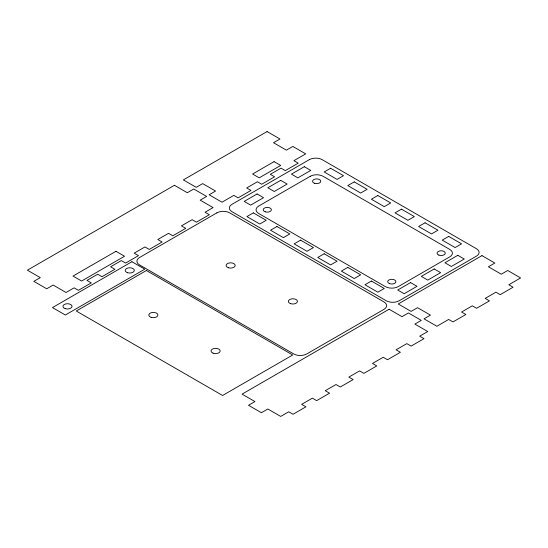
<?xml version="1.0" encoding="UTF-8"?>
<svg xmlns="http://www.w3.org/2000/svg" width="548" height="548" viewBox="0 0 548 548"><rect width="100%" height="100%" fill="white"/><g stroke="black" fill="none" stroke-linecap="round" stroke-linejoin="round"><path stroke-width="0.82" d="M267.075 131.568L183.354 179.902L196.239 187.334L202.678 183.621L215.556 191.053L209.117 194.773L221.995 202.212L233.804 195.389L238.099 197.869L250.977 190.437L246.682 187.957L257.416 181.758L261.711 184.238L274.589 176.805L270.294 174.326L281.028 168.126L285.323 170.606L298.201 163.167L293.913 160.687L305.716 153.872L292.838 146.439L286.399 150.159L273.514 142.72L279.959 139L267.075 131.568M174.449 185.293L27.4 270.191L40.278 277.624L33.839 281.343L46.717 288.782L53.163 285.063L66.041 292.495L74.09 287.851L78.385 290.33L91.263 282.891L86.968 280.412L97.702 274.219L101.997 276.699L114.874 269.26L110.586 266.78L121.32 260.581L125.608 263.061L138.493 255.628L134.198 253.149L144.932 246.949L149.227 249.429L162.105 241.99L157.81 239.517L168.544 233.318L172.839 235.798L185.717 228.358L181.422 225.879L192.156 219.686L196.451 222.166L209.329 214.727L205.041 212.247L213.09 207.603L200.205 200.164L206.651 196.444L193.766 189.012L187.327 192.725L174.449 185.293M115.95 251.285L73.014 276.076L81.604 281.035L124.54 256.245L115.95 251.285M274.075 161.633L252.607 174.024L259.218 177.84L280.686 165.448L274.075 161.633M131.897 261.732L52.471 307.592L65.349 315.025L144.775 269.171L131.897 261.732M216.844 212.871L139.562 257.485A9.111 5.261 0 0 0 139.562 264.924L293.817 353.981A9.111 5.261 0 0 0 306.695 353.981L383.977 309.36A9.111 5.261 0 0 0 383.977 301.927L229.722 212.871A9.111 5.261 0 0 0 216.844 212.871M309.305 159.667L232.023 204.281A9.111 5.261 0 0 0 232.023 211.72L386.278 300.777A9.111 5.261 0 0 0 399.156 300.777L476.438 256.156A9.111 5.261 0 0 0 476.438 248.724L322.19 159.667A9.111 5.261 0 0 0 309.305 159.667M257.094 193.965L244.216 201.404L250.655 205.123L263.533 197.684L257.094 193.965M280.706 180.333L267.828 187.772L274.267 191.492L287.145 184.053L280.706 180.333M304.325 166.702L291.44 174.141L297.879 177.853L310.764 170.421L304.325 166.702M146.398 270.513L76.268 311.004L222.577 395.478L292.714 354.988L146.398 270.513M310.223 176.305L258.704 206.048A9.111 5.261 0 0 0 258.704 213.487L385.36 286.611A9.111 5.261 0 0 0 398.238 286.611L449.757 256.868A9.111 5.261 0 0 0 449.757 249.429L323.108 176.305A9.111 5.261 0 0 0 310.223 176.305M253.34 212.871L246.901 216.583L259.779 224.022L266.218 220.303L253.34 212.871M330.622 168.25L324.176 171.969L337.061 179.401L343.5 175.689L330.622 168.25M276.952 226.502L270.513 230.222L283.391 237.654L289.83 233.934L276.952 226.502M354.234 181.881L347.795 185.601L360.673 193.04L367.112 189.32L354.234 181.881M300.564 240.134L294.125 243.853L307.003 251.285L313.442 247.573L300.564 240.134M377.846 195.52L371.407 199.232L384.285 206.671L390.724 202.952L377.846 195.52M324.176 253.765L317.737 257.485L330.622 264.924L337.061 261.204L324.176 253.765M401.458 209.151L395.019 212.871L407.897 220.303L414.336 216.583L401.458 209.151M347.795 267.403L341.349 271.116L354.234 278.555L360.673 274.836L347.795 267.403M425.07 222.783L418.631 226.502L431.516 233.934L437.955 230.222L425.07 222.783M371.407 281.035L364.968 284.755L377.846 292.187L384.285 288.467L371.407 281.035M448.689 236.414L442.243 240.134L455.128 247.573L461.567 243.853L448.689 236.414M410.582 282.583L397.704 290.022L404.143 293.735L417.021 286.303L410.582 282.583M434.194 268.952L421.316 276.384L427.755 280.103L440.633 272.664L434.194 268.952M457.813 255.313L444.928 262.752L451.367 266.472L464.252 259.033L457.813 255.313M389.114 309.23L242.065 394.128L254.95 401.561L248.511 405.28L261.389 412.719L267.828 409L280.706 416.432L288.762 411.788L293.05 414.267L305.935 406.828L301.64 404.349L312.374 398.156L316.669 400.636L329.547 393.197L325.252 390.717L335.986 384.518L340.281 386.998L353.159 379.565L348.864 377.086L359.598 370.886L363.893 373.366L376.771 365.934L372.476 363.454L383.21 357.255L387.505 359.735L400.383 352.296L396.094 349.816L406.828 343.623L411.116 346.103L424.001 338.664L419.706 336.184L427.755 331.54L414.877 324.101L421.316 320.381L408.438 312.949L401.999 316.669L389.114 309.23M481.959 255.628L398.238 303.962L411.116 311.401L417.562 307.681L430.44 315.114L424.001 318.833L436.879 326.272L448.689 319.457L452.977 321.929L465.862 314.497L461.567 312.018L472.301 305.818L476.596 308.298L489.474 300.866L485.179 298.386L495.913 292.187L500.208 294.666L513.086 287.227L508.791 284.755L520.6 277.932L507.722 270.5L501.283 274.219L488.398 266.78L494.837 263.061L481.959 255.628M290.344 303.571A4.555 2.63 0 0 0 297.441 301.578A4.555 2.63 0 0 0 290.906 299.03A4.555 2.63 0 0 0 290.344 303.571M228.365 267.732A4.555 2.63 0 0 0 235.195 265.451A4.555 2.63 0 0 0 228.365 263.177A4.555 2.63 0 0 0 228.365 267.732M127.472 272.685A4.555 2.63 0 0 0 134.301 270.411A4.555 2.63 0 0 0 127.472 268.13A4.555 2.63 0 0 0 127.472 272.685M65.219 308.627A4.555 2.63 0 0 0 72.048 306.353A4.555 2.63 0 0 0 65.219 304.072A4.555 2.63 0 0 0 65.219 308.627M213.062 353.145A4.555 2.63 0 0 0 220.159 351.158A4.555 2.63 0 0 0 213.624 348.603A4.555 2.63 0 0 0 213.062 353.145M151.084 317.306A4.555 2.63 0 0 0 157.92 315.025A4.555 2.63 0 0 0 151.084 312.75A4.555 2.63 0 0 0 151.084 317.306M438.873 255.108A4.096 2.363 0 0 0 445.264 253.313A4.096 2.363 0 0 0 439.38 251.018A4.096 2.363 0 0 0 438.873 255.108M389.505 283.611A4.096 2.363 0 0 0 395.889 281.823A4.096 2.363 0 0 0 390.012 279.528A4.096 2.363 0 0 0 389.505 283.611M314.614 183.313A4.096 2.363 0 0 0 320.765 181.265A4.096 2.363 0 0 0 314.614 179.217A4.096 2.363 0 0 0 314.614 183.313M265.246 211.816A4.096 2.363 0 0 0 271.39 209.768A4.096 2.363 0 0 0 265.246 207.719A4.096 2.363 0 0 0 265.246 211.816"/></g></svg>
